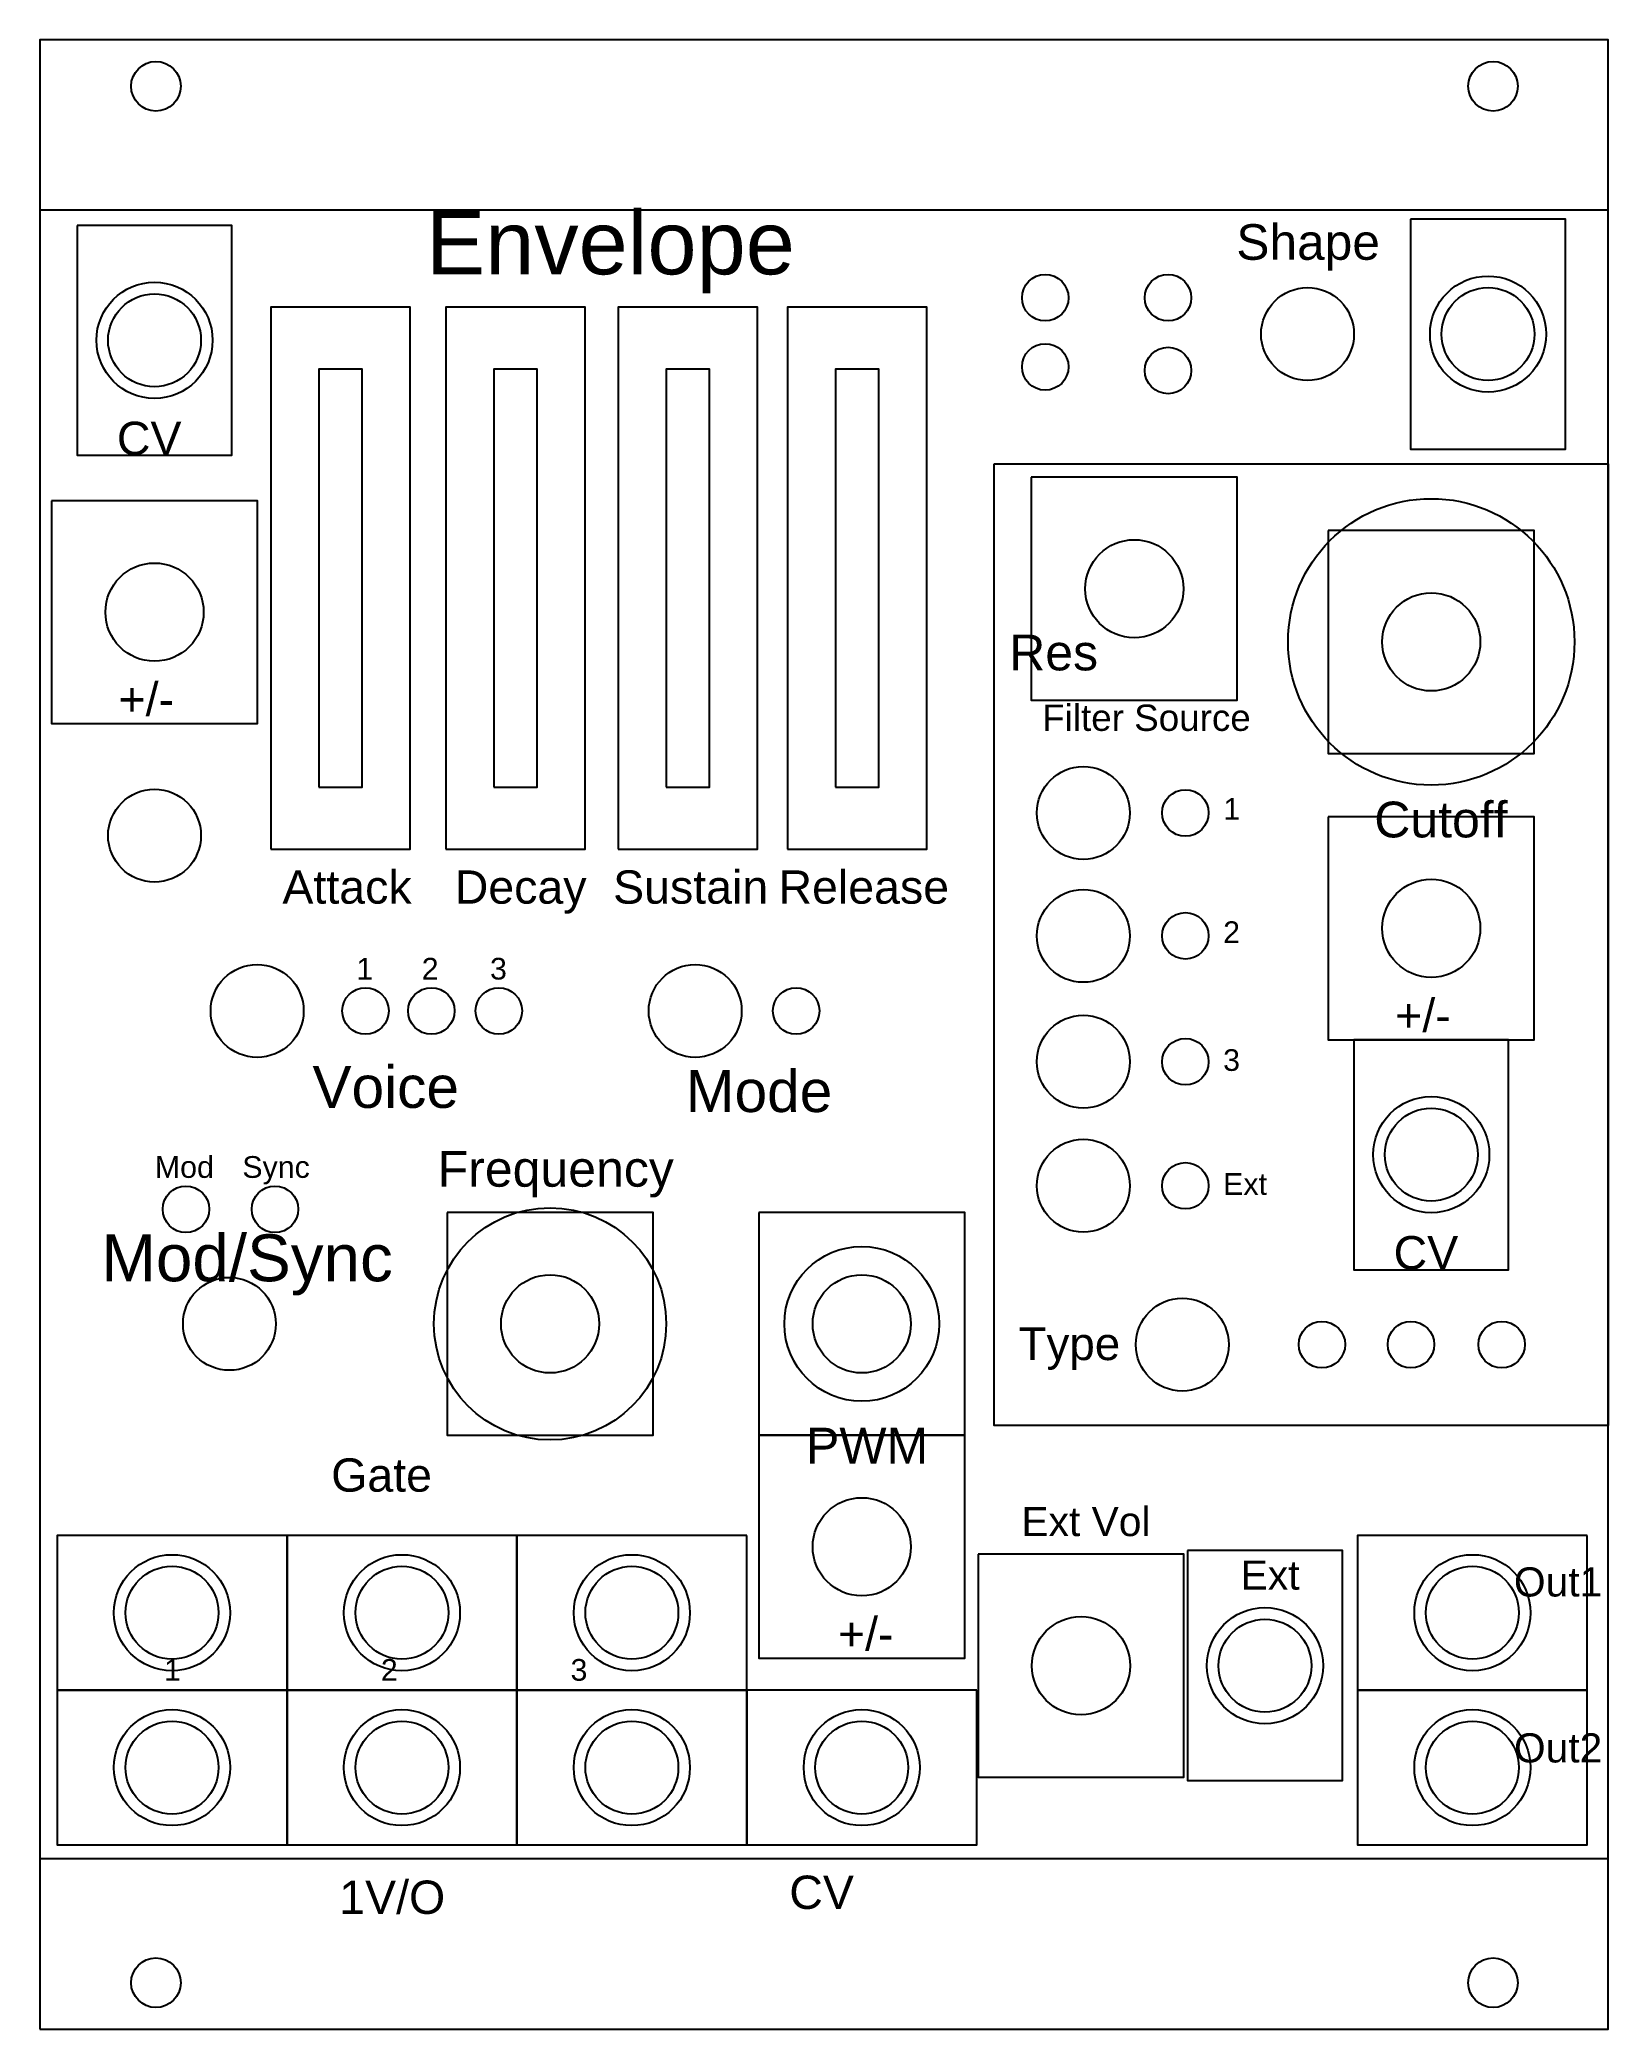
# Model space of a CAD drawing. Header units: millimetres. Extents: x 0 to 101, y -11 to 118.
import ezdxf

# ---------------------------------------------------------------- set-up
doc = ezdxf.new("R2010")
doc.units = ezdxf.units.MM
for name, color, linetype in [('Mounts', 4, 'Continuous'), ('Panel Outline', 6, 'Continuous'), ('PCB Component Size', 1, 'Continuous'), ('PCB Outline', 2, 'Continuous'), ('Text', 7, 'Continuous')]:
    doc.layers.add(name, color=color, linetype=linetype)
doc.styles.get("Standard").update_dxf_attribs({"font": 'Arial.ttf'})

msp = doc.modelspace()

# ---------------------------------------------------------------- linework, layer by layer
at = {"layer": 'Mounts'}
for centre, radius in [((7.41, 98.09), 3.75), ((93.54, 98.49), 3.75), ((89.87, 78.61), 9.25), ((89.87, 45.49), 3.75), ((32.96, 34.56), 7.5), ((53.09, 34.56), 5), ((8.54, 15.9), 3.75), ((23.39, 15.9), 3.75), ((38.24, 15.9), 3.75), ((92.53, 15.9), 3.75), ((79.13, 12.48), 3.75), ((8.54, 5.9), 3.75), ((23.39, 5.9), 3.75), ((38.24, 5.9), 3.75), ((53.09, 5.9), 3.75), ((92.53, 5.9), 3.75)]:
    msp.add_circle(centre, radius, dxfattribs=at)
at = {"layer": 'Panel Outline'}
msp.add_lwpolyline([(0, -11), (101.3, -11), (101.3, 117.5), (0, 117.5)], close=True, dxfattribs=at)
at = {"layer": 'Panel Outline', "ltscale": 0.1}
for points in [[(18.02, 69.23), (20.82, 69.23), (20.82, 96.23), (18.02, 96.23)], [(29.32, 69.23), (32.12, 69.23), (32.12, 96.23), (29.32, 96.23)], [(40.45, 69.23), (43.25, 69.23), (43.25, 96.23), (40.45, 96.23)], [(51.39, 69.23), (54.19, 69.23), (54.19, 96.23), (51.39, 96.23)]]:
    msp.add_lwpolyline(points, close=True, dxfattribs=at)
at = {"layer": 'Panel Outline'}
for centre, radius in [((7.5, 114.5), 1.6), ((93.86, 114.5), 1.6), ((64.94, 100.84), 1.5), ((72.87, 100.84), 1.5), ((7.41, 98.09), 3), ((81.88, 98.49), 3), ((93.54, 98.49), 3), ((64.94, 96.37), 1.5), ((72.87, 96.14), 1.5), ((70.69, 82.04), 3.17), ((7.41, 80.53), 3.17), ((89.87, 78.61), 3.17), ((67.4, 67.56), 3), ((7.41, 66.1), 3), ((73.99, 67.56), 1.5), ((89.87, 60.11), 3.17), ((67.4, 59.62), 3), ((73.99, 59.62), 1.5), ((14.04, 54.77), 3), ((42.33, 54.77), 3), ((21.04, 54.77), 1.5), ((25.29, 54.77), 1.5), ((29.65, 54.77), 1.5), ((48.85, 54.77), 1.5), ((67.4, 51.49), 3), ((73.99, 51.49), 1.5), ((89.87, 45.49), 3), ((67.4, 43.48), 3), ((73.99, 43.48), 1.5), ((9.44, 41.96), 1.5), ((15.19, 41.96), 1.5), ((12.25, 34.56), 3), ((32.96, 34.56), 3.17), ((53.09, 34.56), 3.17), ((73.79, 33.22), 3), ((82.81, 33.22), 1.5), ((88.56, 33.22), 1.5), ((94.42, 33.22), 1.5), ((53.09, 20.16), 3.17), ((8.54, 15.9), 3), ((23.39, 15.9), 3), ((38.24, 15.9), 3), ((92.53, 15.9), 3), ((67.25, 12.48), 3.17), ((79.13, 12.48), 3), ((8.54, 5.9), 3), ((23.39, 5.9), 3), ((38.24, 5.9), 3), ((53.09, 5.9), 3), ((92.53, 5.9), 3), ((7.5, -8), 1.6), ((93.86, -8), 1.6)]:
    msp.add_circle(centre, radius, dxfattribs=at)
at = {"layer": 'PCB Component Size', "ltscale": 0.1}
for points in [[(2.41, 105.51), (2.41, 90.66), (12.41, 90.66), (12.41, 105.51)], [(88.54, 105.91), (88.54, 91.06), (98.54, 91.06), (98.54, 105.91)], [(14.92, 65.23), (23.92, 65.23), (23.92, 100.23), (14.92, 100.23)], [(26.22, 65.23), (35.22, 65.23), (35.22, 100.23), (26.22, 100.23)], [(37.35, 65.23), (46.35, 65.23), (46.35, 100.23), (37.35, 100.23)], [(48.29, 65.23), (57.29, 65.23), (57.29, 100.23), (48.29, 100.23)], [(64.04, 89.24), (64.04, 74.84), (77.34, 74.84), (77.34, 89.24)], [(0.76, 87.73), (0.76, 73.33), (14.06, 73.33), (14.06, 87.73)], [(83.22, 85.81), (83.22, 71.41), (96.52, 71.41), (96.52, 85.81)], [(83.22, 67.31), (83.22, 52.91), (96.52, 52.91), (96.52, 67.31)], [(84.87, 52.91), (84.87, 38.06), (94.87, 38.06), (94.87, 52.91)], [(26.31, 41.76), (26.31, 27.36), (39.61, 27.36), (39.61, 41.76)], [(46.44, 41.76), (46.44, 27.36), (59.74, 27.36), (59.74, 41.76)], [(46.44, 27.36), (46.44, 12.96), (59.74, 12.96), (59.74, 27.36)], [(15.97, 20.9), (1.12, 20.9), (1.12, 10.9), (15.97, 10.9)], [(30.82, 20.9), (15.97, 20.9), (15.97, 10.9), (30.82, 10.9)], [(45.67, 20.9), (30.82, 20.9), (30.82, 10.9), (45.67, 10.9)], [(99.95, 20.9), (85.1, 20.9), (85.1, 10.9), (99.95, 10.9)], [(60.6, 19.68), (60.6, 5.28), (73.9, 5.28), (73.9, 19.68)], [(74.13, 19.91), (74.13, 5.06), (84.13, 5.06), (84.13, 19.91)], [(15.97, 10.9), (1.12, 10.9), (1.12, 0.9), (15.97, 0.9)], [(30.82, 10.9), (15.97, 10.9), (15.97, 0.9), (30.82, 0.9)], [(45.67, 10.9), (30.82, 10.9), (30.82, 0.9), (45.67, 0.9)], [(60.52, 10.9), (45.67, 10.9), (45.67, 0.9), (60.52, 0.9)], [(99.95, 10.9), (85.1, 10.9), (85.1, 0.9), (99.95, 0.9)]]:
    msp.add_lwpolyline(points, close=True, dxfattribs=at)
at = {"layer": 'PCB Outline'}
for p, q in [((101.3, 106.5), (0, 106.5)), ((101.3, 0), (0, 0))]:
    msp.add_line(p, q, dxfattribs=at)
at = {"layer": 'Text'}
msp.add_lwpolyline([(61.63, 90.1), (101.3, 90.1), (101.3, 27.99), (61.63, 27.99)], close=True, dxfattribs=at)

# ---------------------------------------------------------------- texts
at = {"layer": 'Text', "ltscale": 0.1}
for s, height, p in [('Envelope', 4.088, (24.96, 102.35)), ('Mod/Sync', 3.032, (3.97, 37.31)), ('Type', 2.113, (63.22, 32.22))]:
    msp.add_text(s, height=height, dxfattribs=at).set_placement(p)
at = {"layer": 'Text'}
for s, height, p in [('Shape', 2.297, (77.28, 103.29)), ('CV', 2.15, (4.98, 90.68)), ('Res', 2.311, (62.61, 76.77)), ('+/-', 2.15, (5.08, 73.83)), ('Filter Source', 1.7018, (64.74, 72.86)), ('1', 1.4, (76.44, 67.12)), ('Cutoff', 2.311, (86.19, 65.98)), ('Attack', 2.15, (15.67, 61.7)), ('Decay', 2.15, (26.8, 61.7)), ('Sustain', 2.15, (37.03, 61.7)), ('Release', 2.15, (47.71, 61.7)), ('2', 1.4, (76.43, 59.16)), ('1', 1.4, (20.45, 56.8)), ('2', 1.4, (24.67, 56.8)), ('3', 1.4, (29.08, 56.8)), ('+/-', 2.15, (87.54, 53.41)), ('3', 1.4, (76.43, 50.9)), ('Voice', 2.709, (17.61, 48.51)), ('Mode', 2.709, (41.72, 48.24)), ('Mod', 1.404, (7.43, 43.99)), ('Sync', 1.404, (13.08, 43.99)), ('Frequency', 2.311, (25.7, 43.42)), ('Ext', 1.404, (76.43, 42.89)), ('CV', 2.15, (87.44, 38.08)), ('PWM', 2.311, (49.49, 25.54)), ('Gate', 2.15, (18.82, 23.72)), ('Ext Vol', 1.884, (63.4, 20.85)), ('Ext', 1.884, (77.56, 17.39)), ('Out1', 1.884, (95.21, 16.95)), ('+/-', 2.15, (51.55, 13.46)), ('1', 1.4, (8.03, 11.51)), ('2', 1.4, (22.03, 11.51)), ('3', 1.4, (34.28, 11.51)), ('Out2', 1.884, (95.21, 6.23)), ('CV', 2.15, (48.41, -3.23)), ('1V/O', 2.15, (19.34, -3.55))]:
    msp.add_text(s, height=height, dxfattribs=at).set_placement(p)

doc.saveas('drawing.dxf')
